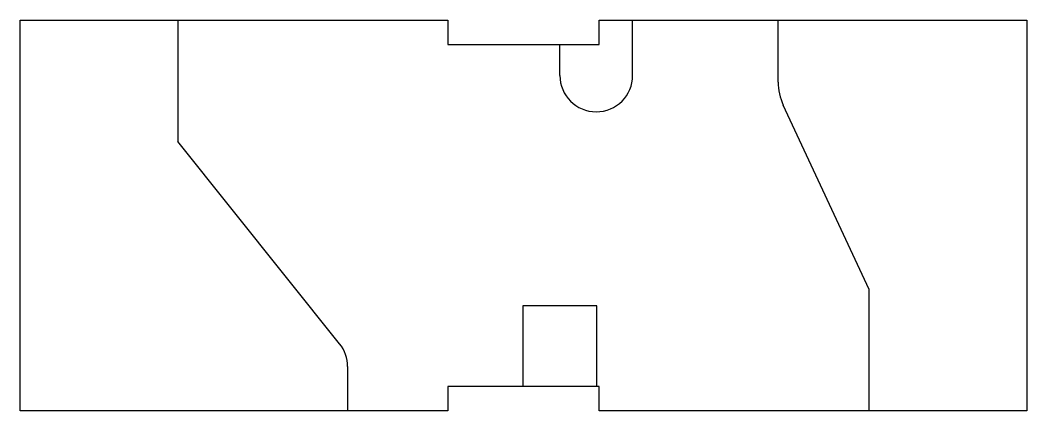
# Model space of a CAD drawing. Header units: millimetres. Extents: x -41.5 to 41.5, y -16.1 to 16.1.
import ezdxf

# ---------------------------------------------------------------- set-up
doc = ezdxf.new("R2010")
doc.units = ezdxf.units.MM
doc.layers.get('0').update_dxf_attribs({"linetype": 'CONTINUOUS'})

msp = doc.modelspace()

# ---------------------------------------------------------------- linework, layer by layer
for p, q in [((-28.5, 16.1), (-28.5, 6.1)), ((9, 11.55), (9, 16.1)), ((21, 11), (21, 16.1)), ((3, 11.55), (3, 14.1)), ((28.5, -6.1), (21.421, 9.1)), ((-15.158, -10.576), (-28.5, 6.1)), ((28.5, -16.1), (28.5, -6.1)), ((-0.05, -7.45), (-0.05, -14.1)), ((6.05, -7.45), (-0.05, -7.45)), ((6.05, -14.1), (6.05, -7.45)), ((-14.5, -12.45), (-14.5, -16.1))]:
    msp.add_line(p, q)
msp.add_lwpolyline([(-41.5, -16.1), (-41.5, 16.1), (-6.25, 16.1), (-6.25, 14.1), (6.25, 14.1), (6.25, 16.1), (41.5, 16.1), (41.5, -16.1), (6.25, -16.1), (6.25, -14.1), (-6.25, -14.1), (-6.25, -16.1)], close=True)
for centre, radius, start, end in [((6, 11.55), 3, -180, 0), ((25.5, 11), 4.5, 180, 204.97318), ((-17.5, -12.45), 3, 0, 38.66374)]:
    msp.add_arc(centre, radius, start, end)

doc.saveas('drawing.dxf')
